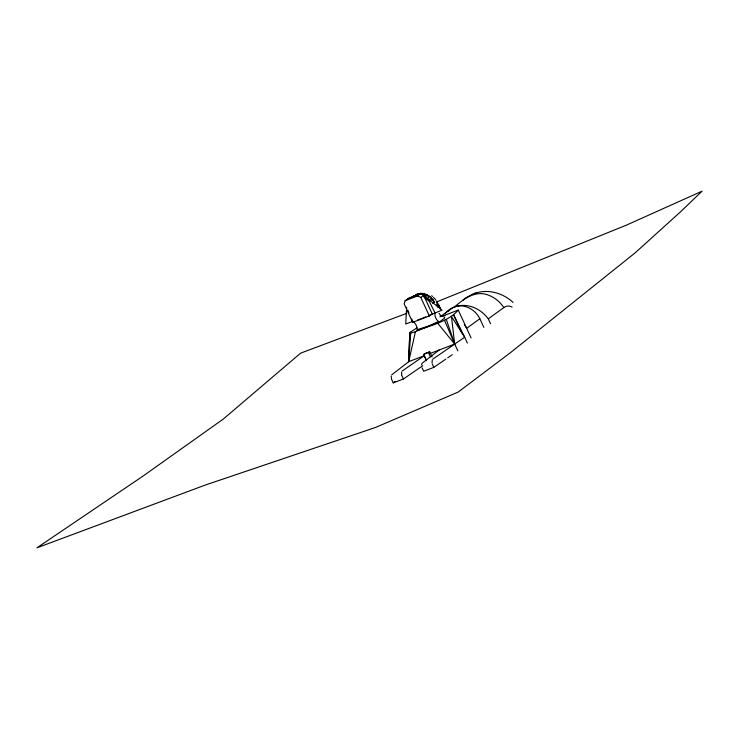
<?xml version="1.0" encoding="UTF-8"?>
<svg xmlns="http://www.w3.org/2000/svg" width="739" height="739" viewBox="0 0 739 739"><rect width="100%" height="100%" fill="white"/><g stroke="black" fill="none" stroke-linecap="round" stroke-linejoin="round"><path stroke-width="1.11" d="M405.148 300.699L408.02 298.611L420.528 293.826L423.798 293.568L423.687 295.351L432.213 313.899L429.341 315.987L412.658 322.37L404.131 303.812L405.148 300.699L417.655 295.914L420.546 293.365C425.738 293.124 430.8 296.117 433.331 300.588M416.99 327.876L409.794 332.485L408.704 361.667L391.661 374.922M409.794 332.485L408.704 361.667L424.288 355.708L426.07 359.588M406.681 307.304L405.711 324.033L412.75 321.345L411.688 319.026M415.42 331.7L410.699 333.141L408.704 361.667L415.42 331.7C429.756 325.077 447.372 322.564 458.263 310.084L471.066 337.908M391.217 376.142L391.531 378.959M421.609 364.918L421.803 363.81M401.619 372.16L401.711 375.07M432.306 359.801L432.029 362.914M439.206 306.556L439.456 305.992L436.666 301.974L439.206 306.556L438.135 307.47L436.721 304.995L437.497 302.547M440.527 308.311L440.278 308.874L438.855 305.817L440.527 308.311L439.927 308.135M420.546 293.365L414.274 296.219L417.48 294.039L420.546 293.365L418.191 295.083M402.062 371.126L424.288 355.708M413.378 297.069L414.791 295.563L408.02 298.611M462.863 300.274L465.117 298.214L470.512 295.332A48.34 23.934 69.1 0 1 476.59 293.05M391.688 379.476L393.25 382.876L395.069 381.472M422.274 363.117L439.123 350.037M413.221 296.708L414.791 295.563M412.538 297.346L417.48 294.039L414.274 296.219M417.655 295.914L420.805 297.438L423.687 295.351L427.003 294.649L423.853 296.939L429.285 301.392L434.994 312.837A8.462 7.288 54 0 0 438.504 321.53L428.112 326.305L417.092 329.714A8.462 7.288 54 0 0 413.48 321.862M426.8 298.815L429.95 296.533L423.687 295.351L420.528 293.826M429.128 299.831L431.493 298.113M430.08 300.819L432.435 299.11L434.366 302.325L432.786 303.47M412.658 322.37L414.099 321.326M418.579 329.4L416.99 330.555L439.234 322.056L443.437 318.999A13.708 1.58 -24.7 0 0 444.167 317.354M439.899 316.92L450.457 309.244M454.485 306.981C463.926 298.704 475.879 289.753 488.978 295.36C495.084 297.78 500.248 302.057 503.832 307.553L505.439 306.611A24.923 12.341 69.1 0 1 512.109 307.054M426.542 360.715L423.687 354.498L424.879 353.63L429.673 351.801L432.056 356.974M423.687 354.498L429.673 351.801M483.833 327.359L479.86 318.731L466.66 328.328A20.941 18.041 54 0 0 464.415 324.68M445.054 313.733A30.576 26.336 54 0 1 488.294 318.842L503.832 307.553M393.25 382.876L403.42 378.987L422.8 365.676M432.943 359.034L464.683 337.215L453.487 314.629L461.967 333.058M422.108 367.856L423.669 371.246L433.839 367.366L445.839 359.117M447.686 357.852L452.296 354.683M421.775 318.62L425.849 316.837M428.897 315.507L442.042 310.149L423.687 295.351M436.25 302.066L626.284 225.192L702.05 191.189L680.61 211.751L635.207 252.803L510.326 352.752L458.162 392.067L375.32 427.539L204.934 485.172L36.95 547.811L143.181 475.981L223.335 419.022L300.616 353.15L406.662 313.364M458.263 310.084L441.275 316.578A20.941 18.041 54 0 1 444.924 315.645M429.59 353.685L454.707 344.078L451.455 316.477L464.683 337.215L467.362 343.044M417.766 319.83L420.777 318.915M474.955 293.309C488.156 288.737 503.065 293.041 513.078 302.417M414.33 296.33L417.396 295.646M409.951 333.252L410.699 333.141M431.631 295.711L432.509 296.422M433.377 297.263L436.112 300.256M440.795 316.08L439.178 313.327M437.664 323.202L454.707 344.078L457.838 350.877M432.878 299.831L434.366 302.325L434.098 301.872M488.294 318.842L490.511 323.664M420.805 297.438L429.341 315.987M428.481 352.669L430.384 356.808M432.278 363.967L433.839 367.366M401.859 375.597L403.42 378.987M444.481 320.227L454.707 344.078L446.282 319.359M408.094 310.482L408.972 313.114M448.434 311.128A20.941 18.041 54 0 1 479.86 318.731"/></g></svg>
